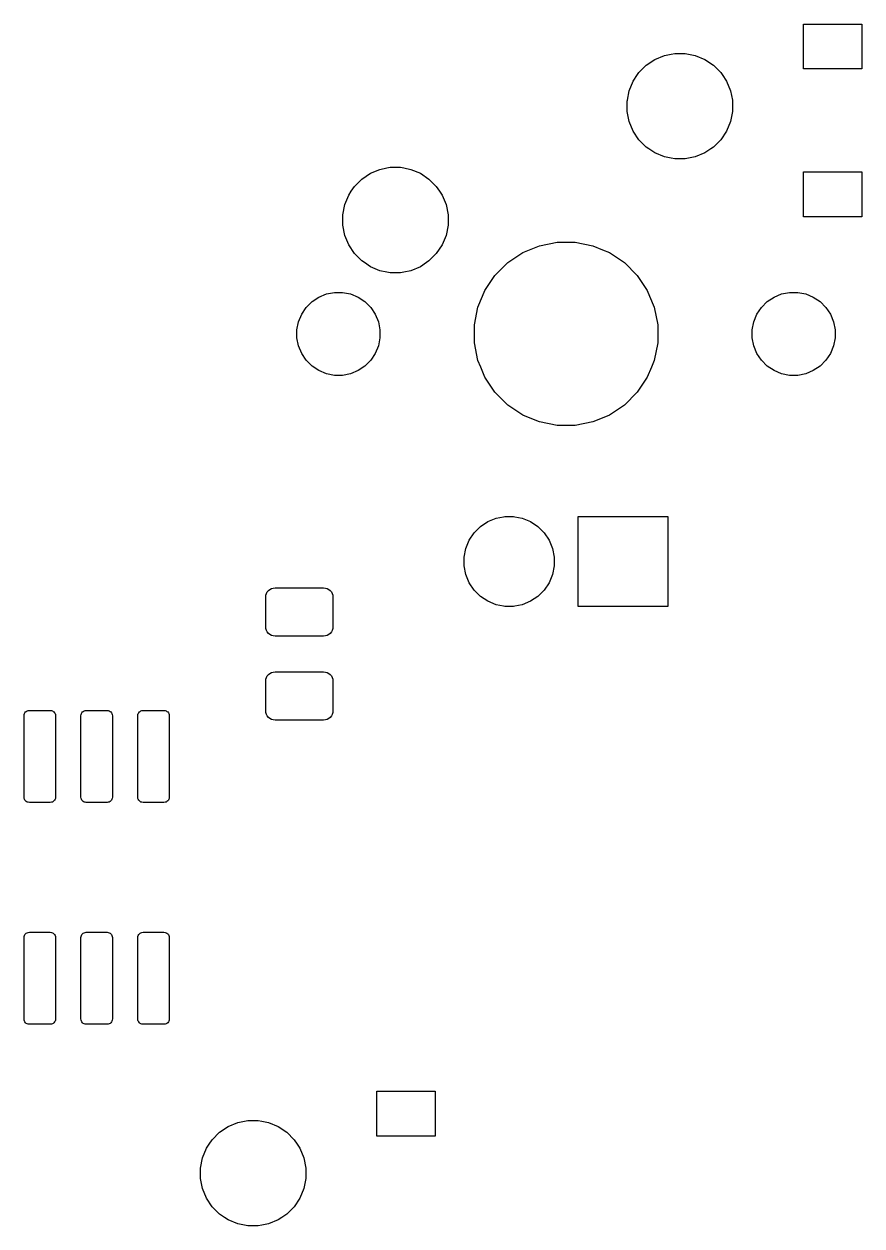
# Model space of a CAD drawing. Extents: x -9 to 373, y -109 to 9.
# Drawn here: x 116.49 to 135.19, y -19.91 to 6.91 of the extents above; entities that cross this region are included whole.
import ezdxf

# ---------------------------------------------------------------- set-up
doc = ezdxf.new("R2010")
doc.units = 0
doc.layers.add('BLACK', color=7, linetype='CONTINUOUS')

msp = doc.modelspace()

# ---------------------------------------------------------------- linework, layer by layer
at = {"layer": 'BLACK', "linetype": 'CONTINUOUS'}
for p, q in [((133.89, 5.9115), (133.89, 6.9135)), ((133.89, 6.9135), (135.192, 6.9135)), ((135.192, 6.9135), (135.192, 5.9115)), ((130.57, 6.12216), (130.784, 6.21081)), ((130.784, 6.21081), (130.936, 6.24094)), ((130.936, 6.24094), (131.012, 6.256)), ((131.012, 6.256), (131.243, 6.256)), ((131.243, 6.256), (131.319, 6.24094)), ((131.319, 6.24094), (131.471, 6.21081)), ((131.471, 6.21081), (131.685, 6.12216)), ((130.214, 5.82965), (130.378, 5.99346)), ((130.378, 5.99346), (130.57, 6.12216)), ((130.57, 6.12216), (130.57, 6.12216)), ((131.685, 6.12216), (131.685, 6.12216)), ((131.685, 6.12216), (131.877, 5.99346)), ((131.877, 5.99346), (132.041, 5.82965)), ((135.192, 5.9115), (133.89, 5.9115)), ((129.997, 5.42303), (130.085, 5.63704)), ((130.085, 5.63704), (130.184, 5.78479)), ((130.184, 5.78479), (130.214, 5.82965)), ((132.041, 5.82965), (132.071, 5.78479)), ((132.071, 5.78479), (132.17, 5.63704)), ((132.17, 5.63704), (132.258, 5.42303)), ((129.955, 5.21297), (129.997, 5.42302)), ((129.997, 5.42302), (129.997, 5.42303)), ((132.258, 5.42303), (132.258, 5.42302)), ((132.258, 5.42302), (132.3, 5.21297)), ((129.951, 5.19583), (129.955, 5.21297)), ((129.951, 4.96417), (129.951, 5.19583)), ((132.3, 5.21297), (132.303, 5.19583)), ((132.303, 5.19583), (132.303, 4.96417)), ((129.997, 4.73697), (129.951, 4.96417)), ((132.303, 4.96417), (132.258, 4.73697)), ((130.085, 4.52295), (129.997, 4.73697)), ((132.258, 4.73697), (132.17, 4.52295)), ((130.214, 4.33035), (130.085, 4.52295)), ((130.085, 4.52295), (130.085, 4.52295)), ((130.378, 4.16654), (130.214, 4.33035)), ((132.041, 4.33035), (131.877, 4.16654)), ((132.17, 4.52295), (132.041, 4.33035)), ((132.17, 4.52295), (132.17, 4.52295)), ((130.438, 4.12626), (130.378, 4.16654)), ((130.57, 4.03784), (130.438, 4.12626)), ((130.784, 3.94919), (130.57, 4.03784)), ((131.685, 4.03784), (131.471, 3.94919)), ((131.817, 4.12626), (131.685, 4.03784)), ((131.877, 4.16654), (131.817, 4.12626)), ((130.933, 3.91973), (130.784, 3.94919)), ((131.012, 3.904), (130.933, 3.91973)), ((131.243, 3.904), (131.012, 3.904)), ((131.322, 3.91973), (131.243, 3.904)), ((131.471, 3.94919), (131.322, 3.91973)), ((124.028, 3.45346), (124.22, 3.58216)), ((124.22, 3.58216), (124.434, 3.67081)), ((124.22, 3.58216), (124.22, 3.58216)), ((124.434, 3.67081), (124.586, 3.70094)), ((124.586, 3.70094), (124.662, 3.716)), ((124.662, 3.716), (124.893, 3.716)), ((124.893, 3.716), (124.969, 3.70094)), ((124.969, 3.70094), (125.121, 3.67081)), ((125.121, 3.67081), (125.335, 3.58216)), ((125.335, 3.58216), (125.335, 3.58216)), ((125.335, 3.58216), (125.527, 3.45346)), ((133.89, 2.6115), (133.89, 3.6135)), ((133.89, 3.6135), (135.192, 3.6135)), ((135.192, 3.6135), (135.192, 2.6115)), ((123.792, 3.1823), (123.864, 3.28965)), ((123.864, 3.28965), (124.028, 3.45346)), ((125.527, 3.45346), (125.691, 3.28965)), ((125.691, 3.28965), (125.763, 3.1823)), ((123.647, 2.88303), (123.735, 3.09705)), ((123.735, 3.09705), (123.792, 3.1823)), ((125.763, 3.1823), (125.82, 3.09705)), ((125.82, 3.09705), (125.908, 2.88303)), ((123.602, 2.65583), (123.647, 2.88303)), ((125.908, 2.88303), (125.953, 2.65583)), ((123.602, 2.42417), (123.602, 2.65583)), ((123.647, 2.19697), (123.602, 2.42417)), ((125.953, 2.42417), (125.908, 2.19697)), ((125.953, 2.65583), (125.953, 2.42417)), ((135.192, 2.6115), (133.89, 2.6115)), ((123.735, 1.98295), (123.647, 2.19697)), ((125.908, 2.19697), (125.82, 1.98295)), ((123.864, 1.79035), (123.735, 1.98295)), ((123.735, 1.98295), (123.735, 1.98295)), ((125.82, 1.98295), (125.691, 1.79035)), ((125.82, 1.98295), (125.82, 1.98295)), ((127.773, 1.87602), (127.991, 1.96632)), ((127.991, 1.96632), (128.386, 2.0449)), ((128.386, 2.0449), (128.789, 2.0449)), ((128.789, 2.0449), (129.184, 1.96632)), ((129.184, 1.96632), (129.402, 1.87602)), ((124.028, 1.62654), (123.864, 1.79035)), ((124.085, 1.58838), (124.028, 1.62654)), ((125.527, 1.62654), (125.47, 1.58838)), ((125.691, 1.79035), (125.527, 1.62654)), ((127.284, 1.58838), (127.619, 1.81217)), ((127.619, 1.81217), (127.773, 1.87602)), ((129.402, 1.87602), (129.556, 1.81217)), ((129.556, 1.81217), (129.891, 1.58838)), ((124.22, 1.49784), (124.085, 1.58838)), ((124.434, 1.40919), (124.22, 1.49784)), ((124.586, 1.37906), (124.434, 1.40919)), ((124.662, 1.364), (124.586, 1.37906)), ((124.893, 1.364), (124.662, 1.364)), ((124.969, 1.37906), (124.893, 1.364)), ((125.121, 1.40919), (124.969, 1.37906)), ((125.335, 1.49784), (125.121, 1.40919)), ((125.47, 1.58838), (125.335, 1.49784)), ((126.999, 1.30355), (127.284, 1.58838)), ((129.891, 1.58838), (130.176, 1.30355)), ((126.775, 0.96862), (126.999, 1.30355)), ((130.176, 1.30355), (130.4, 0.96862)), ((122.917, 0.71927), (123.069, 0.82061)), ((123.069, 0.82061), (123.237, 0.89041)), ((123.237, 0.89041), (123.416, 0.926)), ((123.416, 0.926), (123.599, 0.926)), ((123.599, 0.926), (123.778, 0.89041)), ((123.778, 0.89041), (123.946, 0.82061)), ((123.946, 0.82061), (124.098, 0.71927)), ((126.621, 0.59647), (126.723, 0.84277)), ((126.723, 0.84277), (126.775, 0.96862)), ((130.4, 0.96862), (130.452, 0.84277)), ((130.452, 0.84277), (130.554, 0.59647)), ((133.077, 0.71927), (133.229, 0.82061)), ((133.229, 0.82061), (133.397, 0.89041)), ((133.397, 0.89041), (133.576, 0.926)), ((133.576, 0.926), (133.759, 0.926)), ((133.759, 0.926), (133.938, 0.89041)), ((133.938, 0.89041), (134.106, 0.82061)), ((134.106, 0.82061), (134.258, 0.71927)), ((122.687, 0.43863), (122.788, 0.59029)), ((122.788, 0.59029), (122.917, 0.71927)), ((124.098, 0.71927), (124.227, 0.59029)), ((124.227, 0.59029), (124.328, 0.43863)), ((126.543, 0.20141), (126.621, 0.59647)), ((130.554, 0.59647), (130.632, 0.20141)), ((132.847, 0.43863), (132.948, 0.59029)), ((132.948, 0.59029), (133.077, 0.71927)), ((134.258, 0.71927), (134.387, 0.59029)), ((134.387, 0.59029), (134.488, 0.43863)), ((122.581, 0.0912), (122.617, 0.2701)), ((122.617, 0.2701), (122.687, 0.43863)), ((124.328, 0.43863), (124.398, 0.2701)), ((124.398, 0.2701), (124.433, 0.0912)), ((132.742, 0.0912), (132.777, 0.2701)), ((132.777, 0.2701), (132.847, 0.43863)), ((134.488, 0.43863), (134.558, 0.2701)), ((134.558, 0.2701), (134.594, 0.0912)), ((122.581, -0.0912), (122.581, 0.0912)), ((124.433, 0.0912), (124.433, -0.0912)), ((126.543, -0.20141), (126.543, 0.20141)), ((130.632, 0.20141), (130.632, -0.20141)), ((132.742, -0.0912), (132.742, 0.0912)), ((134.594, 0.0912), (134.594, -0.0912)), ((122.617, -0.2701), (122.581, -0.0912)), ((124.433, -0.0912), (124.398, -0.2701)), ((126.621, -0.59647), (126.543, -0.20141)), ((130.632, -0.20141), (130.554, -0.59647)), ((132.777, -0.2701), (132.742, -0.0912)), ((134.594, -0.0912), (134.558, -0.2701)), ((122.687, -0.43863), (122.617, -0.2701)), ((122.788, -0.59029), (122.687, -0.43863)), ((124.328, -0.43863), (124.227, -0.59029)), ((124.398, -0.2701), (124.328, -0.43863)), ((132.847, -0.43863), (132.777, -0.2701)), ((132.948, -0.59029), (132.847, -0.43863)), ((134.488, -0.43863), (134.387, -0.59029)), ((134.558, -0.2701), (134.488, -0.43863)), ((122.917, -0.71927), (122.788, -0.59029)), ((123.069, -0.82061), (122.917, -0.71927)), ((124.098, -0.71927), (123.946, -0.82061)), ((124.227, -0.59029), (124.098, -0.71927)), ((126.683, -0.74583), (126.621, -0.59647)), ((126.775, -0.96862), (126.683, -0.74583)), ((130.492, -0.74583), (130.4, -0.96862)), ((130.554, -0.59647), (130.492, -0.74583)), ((133.077, -0.71927), (132.948, -0.59029)), ((133.229, -0.82061), (133.077, -0.71927)), ((134.258, -0.71927), (134.106, -0.82061)), ((134.387, -0.59029), (134.258, -0.71927)), ((123.237, -0.89041), (123.069, -0.82061)), ((123.416, -0.926), (123.237, -0.89041)), ((123.599, -0.926), (123.416, -0.926)), ((123.778, -0.89041), (123.599, -0.926)), ((123.946, -0.82061), (123.778, -0.89041)), ((126.999, -1.30355), (126.775, -0.96862)), ((130.4, -0.96862), (130.176, -1.30355)), ((133.397, -0.89041), (133.229, -0.82061)), ((133.576, -0.926), (133.397, -0.89041)), ((133.759, -0.926), (133.576, -0.926)), ((133.938, -0.89041), (133.759, -0.926)), ((134.106, -0.82061), (133.938, -0.89041)), ((127.284, -1.58838), (126.999, -1.30355)), ((130.176, -1.30355), (129.891, -1.58838)), ((127.619, -1.81217), (127.284, -1.58838)), ((129.891, -1.58838), (129.556, -1.81217)), ((127.709, -1.8494), (127.619, -1.81217)), ((127.991, -1.96632), (127.709, -1.8494)), ((129.466, -1.8494), (129.184, -1.96632)), ((129.556, -1.81217), (129.466, -1.8494)), ((128.386, -2.0449), (127.991, -1.96632)), ((128.789, -2.0449), (128.386, -2.0449)), ((129.184, -1.96632), (128.789, -2.0449)), ((126.678, -4.30053), (126.842, -4.19071)), ((126.842, -4.19071), (127.025, -4.11506)), ((127.025, -4.11506), (127.191, -4.08199)), ((127.191, -4.08199), (127.219, -4.0765)), ((127.219, -4.0765), (127.416, -4.0765)), ((127.416, -4.0765), (127.444, -4.08199)), ((127.444, -4.08199), (127.61, -4.11506)), ((127.61, -4.11506), (127.793, -4.19071)), ((127.793, -4.19071), (127.957, -4.30053)), ((128.854, -6.0835), (128.854, -4.0765)), ((128.854, -4.0765), (130.861, -4.0765)), ((130.861, -4.0765), (130.861, -6.0835)), ((126.428, -4.60466), (126.538, -4.44031)), ((126.538, -4.44031), (126.678, -4.30053)), ((127.957, -4.30053), (128.097, -4.44031)), ((128.097, -4.44031), (128.207, -4.60466)), ((126.314, -4.98116), (126.353, -4.78729)), ((126.353, -4.78729), (126.428, -4.60466)), ((128.207, -4.60466), (128.282, -4.78729)), ((128.282, -4.78729), (128.321, -4.98116)), ((126.314, -5.17884), (126.314, -4.98116)), ((128.321, -4.98116), (128.321, -5.17884)), ((126.353, -5.37271), (126.314, -5.17884)), ((128.321, -5.17884), (128.282, -5.37271)), ((126.428, -5.55534), (126.353, -5.37271)), ((126.538, -5.71969), (126.428, -5.55534)), ((128.207, -5.55534), (128.097, -5.71969)), ((128.282, -5.37271), (128.207, -5.55534)), ((121.883, -5.88064), (121.888, -5.83428)), ((121.883, -6.53186), (121.883, -5.88064)), ((121.888, -5.83428), (121.9, -5.79561)), ((121.9, -5.79561), (121.919, -5.75997)), ((121.919, -5.75997), (121.944, -5.72873)), ((121.944, -5.72873), (121.976, -5.7031)), ((121.976, -5.7031), (122.011, -5.68405)), ((122.011, -5.68405), (122.05, -5.67231)), ((122.05, -5.67231), (122.096, -5.66775)), ((122.096, -5.66775), (123.172, -5.66775)), ((123.172, -5.66775), (123.219, -5.67231)), ((123.219, -5.67231), (123.258, -5.68405)), ((123.258, -5.68405), (123.293, -5.7031)), ((123.293, -5.7031), (123.324, -5.72873)), ((123.324, -5.72873), (123.35, -5.75997)), ((123.35, -5.75997), (123.369, -5.79561)), ((123.369, -5.79561), (123.381, -5.83428)), ((123.381, -5.83428), (123.385, -5.88064)), ((123.385, -5.88064), (123.385, -6.53186)), ((126.678, -5.85947), (126.538, -5.71969)), ((126.842, -5.96929), (126.678, -5.85947)), ((127.957, -5.85947), (127.793, -5.96929)), ((128.097, -5.71969), (127.957, -5.85947)), ((127.025, -6.04494), (126.842, -5.96929)), ((127.191, -6.07801), (127.025, -6.04494)), ((127.219, -6.0835), (127.191, -6.07801)), ((127.416, -6.0835), (127.219, -6.0835)), ((127.444, -6.07801), (127.416, -6.0835)), ((127.61, -6.04494), (127.444, -6.07801)), ((127.793, -5.96929), (127.61, -6.04494)), ((130.861, -6.0835), (128.854, -6.0835)), ((121.888, -6.57822), (121.883, -6.53186)), ((121.9, -6.61689), (121.888, -6.57822)), ((121.919, -6.65253), (121.9, -6.61689)), ((121.944, -6.68377), (121.919, -6.65253)), ((121.976, -6.7094), (121.944, -6.68377)), ((123.324, -6.68377), (123.293, -6.7094)), ((123.35, -6.65253), (123.324, -6.68377)), ((123.369, -6.61689), (123.35, -6.65253)), ((123.381, -6.57822), (123.369, -6.61689)), ((123.385, -6.53186), (123.381, -6.57822)), ((122.011, -6.72845), (121.976, -6.7094)), ((122.05, -6.74018), (122.011, -6.72845)), ((122.096, -6.74475), (122.05, -6.74018)), ((123.172, -6.74475), (122.096, -6.74475)), ((123.219, -6.74018), (123.172, -6.74475)), ((123.258, -6.72845), (123.219, -6.74018)), ((123.293, -6.7094), (123.258, -6.72845)), ((121.883, -7.75564), (121.888, -7.70928)), ((121.883, -8.40686), (121.883, -7.75564)), ((121.888, -7.70928), (121.9, -7.67061)), ((121.9, -7.67061), (121.919, -7.63497)), ((121.919, -7.63497), (121.944, -7.60373)), ((121.944, -7.60373), (121.976, -7.5781)), ((121.976, -7.5781), (122.011, -7.55905)), ((122.011, -7.55905), (122.05, -7.54731)), ((122.05, -7.54731), (122.096, -7.54275)), ((122.096, -7.54275), (123.172, -7.54275)), ((123.172, -7.54275), (123.219, -7.54731)), ((123.219, -7.54731), (123.258, -7.55905)), ((123.258, -7.55905), (123.293, -7.5781)), ((123.293, -7.5781), (123.324, -7.60373)), ((123.324, -7.60373), (123.35, -7.63497)), ((123.35, -7.63497), (123.369, -7.67061)), ((123.369, -7.67061), (123.381, -7.70928)), ((123.381, -7.70928), (123.385, -7.75564)), ((123.385, -7.75564), (123.385, -8.40686)), ((116.489, -8.52439), (116.492, -8.49632)), ((116.489, -10.3381), (116.489, -8.52439)), ((116.492, -8.49632), (116.498, -8.47524)), ((116.498, -8.47524), (116.509, -8.4558)), ((116.509, -8.4558), (116.523, -8.43877)), ((116.523, -8.43877), (116.54, -8.4248)), ((116.54, -8.4248), (116.559, -8.41441)), ((116.559, -8.41441), (116.58, -8.40801)), ((116.58, -8.40801), (116.608, -8.40525)), ((116.608, -8.40525), (117.072, -8.40525)), ((117.072, -8.40525), (117.1, -8.40801)), ((117.1, -8.40801), (117.121, -8.41441)), ((117.121, -8.41441), (117.14, -8.4248)), ((117.14, -8.4248), (117.157, -8.43877)), ((117.157, -8.43877), (117.171, -8.4558)), ((117.171, -8.4558), (117.182, -8.47524)), ((117.182, -8.47524), (117.188, -8.49632)), ((117.188, -8.49632), (117.191, -8.52439)), ((117.191, -8.52439), (117.191, -10.3381)), ((117.759, -8.52439), (117.762, -8.49632)), ((117.759, -10.3381), (117.759, -8.52439)), ((117.762, -8.49632), (117.768, -8.47524)), ((117.768, -8.47524), (117.779, -8.4558)), ((117.779, -8.4558), (117.793, -8.43877)), ((117.793, -8.43877), (117.81, -8.4248)), ((117.81, -8.4248), (117.829, -8.41441)), ((117.829, -8.41441), (117.85, -8.40801)), ((117.85, -8.40801), (117.878, -8.40525)), ((117.878, -8.40525), (118.342, -8.40525)), ((118.342, -8.40525), (118.37, -8.40801)), ((118.37, -8.40801), (118.391, -8.41441)), ((118.391, -8.41441), (118.41, -8.4248)), ((118.41, -8.4248), (118.427, -8.43877)), ((118.427, -8.43877), (118.441, -8.4558)), ((118.441, -8.4558), (118.452, -8.47524)), ((118.452, -8.47524), (118.458, -8.49632)), ((118.458, -8.49632), (118.461, -8.52439)), ((118.461, -8.52439), (118.461, -10.3381)), ((119.029, -8.52439), (119.032, -8.49632)), ((119.029, -10.3381), (119.029, -8.52439)), ((119.032, -8.49632), (119.038, -8.47524)), ((119.038, -8.47524), (119.049, -8.4558)), ((119.049, -8.4558), (119.063, -8.43877)), ((119.063, -8.43877), (119.08, -8.4248)), ((119.08, -8.4248), (119.099, -8.41441)), ((119.099, -8.41441), (119.12, -8.40801)), ((119.12, -8.40801), (119.148, -8.40525)), ((119.148, -8.40525), (119.612, -8.40525)), ((119.612, -8.40525), (119.64, -8.40801)), ((119.64, -8.40801), (119.661, -8.41441)), ((119.661, -8.41441), (119.68, -8.4248)), ((119.68, -8.4248), (119.697, -8.43877)), ((119.697, -8.43877), (119.711, -8.4558)), ((119.711, -8.4558), (119.722, -8.47524)), ((119.722, -8.47524), (119.728, -8.49632)), ((119.728, -8.49632), (119.731, -8.52439)), ((119.731, -8.52439), (119.731, -10.3381)), ((121.888, -8.45322), (121.883, -8.40686)), ((121.9, -8.49189), (121.888, -8.45322)), ((121.919, -8.52753), (121.9, -8.49189)), ((121.944, -8.55877), (121.919, -8.52753)), ((121.976, -8.5844), (121.944, -8.55877)), ((123.324, -8.55877), (123.293, -8.5844)), ((123.35, -8.52753), (123.324, -8.55877)), ((123.369, -8.49189), (123.35, -8.52753)), ((123.381, -8.45322), (123.369, -8.49189)), ((123.385, -8.40686), (123.381, -8.45322)), ((122.011, -8.60345), (121.976, -8.5844)), ((122.05, -8.61519), (122.011, -8.60345)), ((122.096, -8.61975), (122.05, -8.61519)), ((123.172, -8.61975), (122.096, -8.61975)), ((123.219, -8.61519), (123.172, -8.61975)), ((123.258, -8.60345), (123.219, -8.61519)), ((123.293, -8.5844), (123.258, -8.60345)), ((116.492, -10.3662), (116.489, -10.3381)), ((116.498, -10.3873), (116.492, -10.3662)), ((116.509, -10.4067), (116.498, -10.3873)), ((116.523, -10.4237), (116.509, -10.4067)), ((116.54, -10.4377), (116.523, -10.4237)), ((116.559, -10.4481), (116.54, -10.4377)), ((116.58, -10.4545), (116.559, -10.4481)), ((116.608, -10.4573), (116.58, -10.4545)), ((117.072, -10.4573), (116.608, -10.4573)), ((117.1, -10.4545), (117.072, -10.4573)), ((117.121, -10.4481), (117.1, -10.4545)), ((117.14, -10.4377), (117.121, -10.4481)), ((117.157, -10.4237), (117.14, -10.4377)), ((117.171, -10.4067), (117.157, -10.4237)), ((117.182, -10.3873), (117.171, -10.4067)), ((117.188, -10.3662), (117.182, -10.3873)), ((117.191, -10.3381), (117.188, -10.3662)), ((117.762, -10.3662), (117.759, -10.3381)), ((117.768, -10.3873), (117.762, -10.3662)), ((117.779, -10.4067), (117.768, -10.3873)), ((117.793, -10.4237), (117.779, -10.4067)), ((117.81, -10.4377), (117.793, -10.4237)), ((117.829, -10.4481), (117.81, -10.4377)), ((117.85, -10.4545), (117.829, -10.4481)), ((117.878, -10.4573), (117.85, -10.4545)), ((118.342, -10.4573), (117.878, -10.4573)), ((118.37, -10.4545), (118.342, -10.4573)), ((118.391, -10.4481), (118.37, -10.4545)), ((118.41, -10.4377), (118.391, -10.4481)), ((118.427, -10.4237), (118.41, -10.4377)), ((118.441, -10.4067), (118.427, -10.4237)), ((118.452, -10.3873), (118.441, -10.4067)), ((118.458, -10.3662), (118.452, -10.3873)), ((118.461, -10.3381), (118.458, -10.3662)), ((119.032, -10.3662), (119.029, -10.3381)), ((119.038, -10.3873), (119.032, -10.3662)), ((119.049, -10.4067), (119.038, -10.3873)), ((119.063, -10.4237), (119.049, -10.4067)), ((119.08, -10.4377), (119.063, -10.4237)), ((119.099, -10.4481), (119.08, -10.4377)), ((119.12, -10.4545), (119.099, -10.4481)), ((119.148, -10.4573), (119.12, -10.4545)), ((119.612, -10.4573), (119.148, -10.4573)), ((119.64, -10.4545), (119.612, -10.4573)), ((119.661, -10.4481), (119.64, -10.4545)), ((119.68, -10.4377), (119.661, -10.4481)), ((119.697, -10.4237), (119.68, -10.4377)), ((119.711, -10.4067), (119.697, -10.4237)), ((119.722, -10.3873), (119.711, -10.4067)), ((119.728, -10.3662), (119.722, -10.3873)), ((119.731, -10.3381), (119.728, -10.3662)), ((116.498, -13.4252), (116.509, -13.4058)), ((116.509, -13.4058), (116.523, -13.3888)), ((116.523, -13.3888), (116.54, -13.3748)), ((116.54, -13.3748), (116.559, -13.3644)), ((116.559, -13.3644), (116.58, -13.358)), ((116.58, -13.358), (116.608, -13.3552)), ((116.608, -13.3552), (117.072, -13.3552)), ((117.072, -13.3552), (117.1, -13.358)), ((117.1, -13.358), (117.121, -13.3644)), ((117.121, -13.3644), (117.14, -13.3748)), ((117.14, -13.3748), (117.157, -13.3888)), ((117.157, -13.3888), (117.171, -13.4058)), ((117.171, -13.4058), (117.182, -13.4252)), ((117.768, -13.4252), (117.779, -13.4058)), ((117.779, -13.4058), (117.793, -13.3888)), ((117.793, -13.3888), (117.81, -13.3748)), ((117.81, -13.3748), (117.829, -13.3644)), ((117.829, -13.3644), (117.85, -13.358)), ((117.85, -13.358), (117.878, -13.3552)), ((117.878, -13.3552), (118.342, -13.3552)), ((118.342, -13.3552), (118.37, -13.358)), ((118.37, -13.358), (118.391, -13.3644)), ((118.391, -13.3644), (118.41, -13.3748)), ((118.41, -13.3748), (118.427, -13.3888)), ((118.427, -13.3888), (118.441, -13.4058)), ((118.441, -13.4058), (118.452, -13.4252)), ((119.038, -13.4252), (119.049, -13.4058)), ((119.049, -13.4058), (119.063, -13.3888)), ((119.063, -13.3888), (119.08, -13.3748)), ((119.08, -13.3748), (119.099, -13.3644)), ((119.099, -13.3644), (119.12, -13.358)), ((119.12, -13.358), (119.148, -13.3552)), ((119.148, -13.3552), (119.612, -13.3552)), ((119.612, -13.3552), (119.64, -13.358)), ((119.64, -13.358), (119.661, -13.3644)), ((119.661, -13.3644), (119.68, -13.3748)), ((119.68, -13.3748), (119.697, -13.3888)), ((119.697, -13.3888), (119.711, -13.4058)), ((119.711, -13.4058), (119.722, -13.4252)), ((116.489, -13.4744), (116.492, -13.4463)), ((116.489, -15.2881), (116.489, -13.4744)), ((116.492, -13.4463), (116.498, -13.4252)), ((117.182, -13.4252), (117.188, -13.4463)), ((117.188, -13.4463), (117.191, -13.4744)), ((117.191, -13.4744), (117.191, -15.2881)), ((117.759, -13.4744), (117.762, -13.4463)), ((117.759, -15.2881), (117.759, -13.4744)), ((117.762, -13.4463), (117.768, -13.4252)), ((118.452, -13.4252), (118.458, -13.4463)), ((118.458, -13.4463), (118.461, -13.4744)), ((118.461, -13.4744), (118.461, -15.2881)), ((119.029, -13.4744), (119.032, -13.4463)), ((119.029, -15.2881), (119.029, -13.4744)), ((119.032, -13.4463), (119.038, -13.4252)), ((119.722, -13.4252), (119.728, -13.4463)), ((119.728, -13.4463), (119.731, -13.4744)), ((119.731, -13.4744), (119.731, -15.2881)), ((116.492, -15.3162), (116.489, -15.2881)), ((117.191, -15.2881), (117.188, -15.3162)), ((117.762, -15.3162), (117.759, -15.2881)), ((118.461, -15.2881), (118.458, -15.3162)), ((119.032, -15.3162), (119.029, -15.2881)), ((119.731, -15.2881), (119.728, -15.3162)), ((116.498, -15.3373), (116.492, -15.3162)), ((116.509, -15.3567), (116.498, -15.3373)), ((116.523, -15.3737), (116.509, -15.3567)), ((116.54, -15.3877), (116.523, -15.3737)), ((116.559, -15.3981), (116.54, -15.3877)), ((116.58, -15.4045), (116.559, -15.3981)), ((116.608, -15.4072), (116.58, -15.4045)), ((117.072, -15.4072), (116.608, -15.4072)), ((117.1, -15.4045), (117.072, -15.4072)), ((117.121, -15.3981), (117.1, -15.4045)), ((117.14, -15.3877), (117.121, -15.3981)), ((117.157, -15.3737), (117.14, -15.3877)), ((117.171, -15.3567), (117.157, -15.3737)), ((117.182, -15.3373), (117.171, -15.3567)), ((117.188, -15.3162), (117.182, -15.3373)), ((117.768, -15.3373), (117.762, -15.3162)), ((117.779, -15.3567), (117.768, -15.3373)), ((117.793, -15.3737), (117.779, -15.3567)), ((117.81, -15.3877), (117.793, -15.3737)), ((117.829, -15.3981), (117.81, -15.3877)), ((117.85, -15.4045), (117.829, -15.3981)), ((117.878, -15.4072), (117.85, -15.4045)), ((118.342, -15.4072), (117.878, -15.4072)), ((118.37, -15.4045), (118.342, -15.4072)), ((118.391, -15.3981), (118.37, -15.4045)), ((118.41, -15.3877), (118.391, -15.3981)), ((118.427, -15.3737), (118.41, -15.3877)), ((118.441, -15.3567), (118.427, -15.3737)), ((118.452, -15.3373), (118.441, -15.3567)), ((118.458, -15.3162), (118.452, -15.3373)), ((119.038, -15.3373), (119.032, -15.3162)), ((119.049, -15.3567), (119.038, -15.3373)), ((119.063, -15.3737), (119.049, -15.3567)), ((119.08, -15.3877), (119.063, -15.3737)), ((119.099, -15.3981), (119.08, -15.3877)), ((119.12, -15.4045), (119.099, -15.3981)), ((119.148, -15.4072), (119.12, -15.4045)), ((119.612, -15.4072), (119.148, -15.4072)), ((119.64, -15.4045), (119.612, -15.4072)), ((119.661, -15.3981), (119.64, -15.4045)), ((119.68, -15.3877), (119.661, -15.3981)), ((119.697, -15.3737), (119.68, -15.3877)), ((119.711, -15.3567), (119.697, -15.3737)), ((119.722, -15.3373), (119.711, -15.3567)), ((119.728, -15.3162), (119.722, -15.3373)), ((124.365, -17.901), (124.365, -16.899)), ((124.365, -16.899), (125.667, -16.899)), ((125.667, -16.899), (125.667, -17.901)), ((120.853, -17.819), (121.045, -17.6903)), ((121.045, -17.6903), (121.259, -17.6017)), ((121.045, -17.6903), (121.045, -17.6903)), ((121.259, -17.6017), (121.411, -17.5716)), ((121.411, -17.5716), (121.487, -17.5565)), ((121.487, -17.5565), (121.718, -17.5565)), ((121.718, -17.5565), (121.794, -17.5716)), ((121.794, -17.5716), (121.946, -17.6017)), ((121.946, -17.6017), (122.16, -17.6903)), ((122.16, -17.6903), (122.16, -17.6903)), ((122.16, -17.6903), (122.352, -17.819)), ((120.689, -17.9828), (120.853, -17.819)), ((122.352, -17.819), (122.516, -17.9828)), ((125.667, -17.901), (124.365, -17.901)), ((120.472, -18.3895), (120.56, -18.1755)), ((120.56, -18.1755), (120.622, -18.0829)), ((120.622, -18.0829), (120.689, -17.9828)), ((122.516, -17.9828), (122.583, -18.0829)), ((122.583, -18.0829), (122.645, -18.1755)), ((122.645, -18.1755), (122.733, -18.3895)), ((120.426, -18.6167), (120.472, -18.3895)), ((122.733, -18.3895), (122.778, -18.6167)), ((120.426, -18.8483), (120.426, -18.6167)), ((122.778, -18.6167), (122.778, -18.8483)), ((120.472, -19.0755), (120.426, -18.8483)), ((122.778, -18.8483), (122.733, -19.0755)), ((120.56, -19.2895), (120.472, -19.0755)), ((120.689, -19.4822), (120.56, -19.2895)), ((120.56, -19.2895), (120.56, -19.2895)), ((122.645, -19.2895), (122.516, -19.4822)), ((122.733, -19.0755), (122.645, -19.2895)), ((122.645, -19.2895), (122.645, -19.2895)), ((120.853, -19.646), (120.689, -19.4822)), ((122.516, -19.4822), (122.352, -19.646)), ((120.962, -19.7191), (120.853, -19.646)), ((121.045, -19.7747), (120.962, -19.7191)), ((121.259, -19.8633), (121.045, -19.7747)), ((122.16, -19.7747), (121.946, -19.8633)), ((122.243, -19.7191), (122.16, -19.7747)), ((122.352, -19.646), (122.243, -19.7191)), ((121.411, -19.8934), (121.259, -19.8633)), ((121.487, -19.9085), (121.411, -19.8934)), ((121.718, -19.9085), (121.487, -19.9085)), ((121.794, -19.8934), (121.718, -19.9085)), ((121.946, -19.8633), (121.794, -19.8934))]:
    msp.add_line(p, q, dxfattribs=at)

doc.saveas('drawing.dxf')
